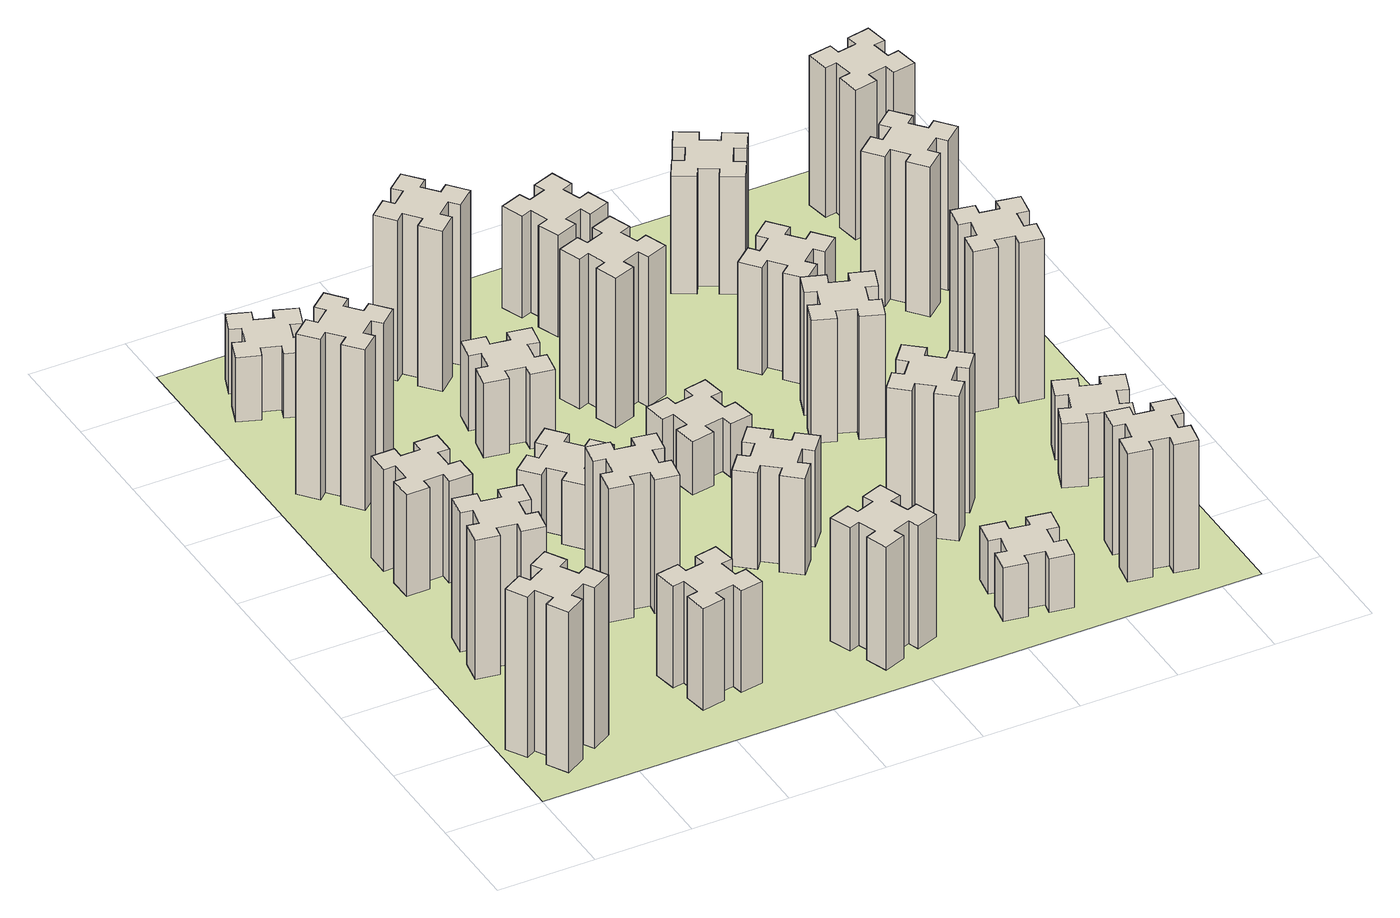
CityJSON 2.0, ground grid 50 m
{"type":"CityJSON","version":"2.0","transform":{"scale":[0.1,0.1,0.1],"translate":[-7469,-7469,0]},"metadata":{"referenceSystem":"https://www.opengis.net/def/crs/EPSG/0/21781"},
"CityObjects":{
"building1":{"type":"Building","attributes":{"class":"1000","function":"1000","usage":"1000","yearOfConstruction":2016,"roofType":"1000","measuredHeight":90,"storeysAboveGround":30,"storeysBelowGround":0},"geometry":[{"type":"Solid","lod":"1","boundaries":[[[[0,1,2,3,4,5,6,7,8,9,10,11,12,13,14,15,16,17,18,19]],[[17,16,20,21]],[[16,15,22,20]],[[15,14,23,22]],[[14,13,24,23]],[[13,12,25,24]],[[12,11,26,25]],[[11,10,27,26]],[[10,9,28,27]],[[9,8,29,28]],[[8,7,30,29]],[[7,6,31,30]],[[6,5,32,31]],[[5,4,33,32]],[[4,3,34,33]],[[3,2,35,34]],[[2,1,36,35]],[[1,0,37,36]],[[0,19,38,37]],[[19,18,39,38]],[[18,17,21,39]],[[24,25,26,27,28,29,30,31,32,33,34,35,36,37,38,39,21,20,22,23]]]]}]},
"building2":{"type":"Building","attributes":{"class":"1000","function":"1000","usage":"1000","yearOfConstruction":2016,"roofType":"1000","measuredHeight":78,"storeysAboveGround":30,"storeysBelowGround":0},"geometry":[{"type":"Solid","lod":"1","boundaries":[[[[40,41,42,43,44,45,46,47,48,49,50,51,52,53,54,55,56,57,58,59]],[[57,56,60,61]],[[56,55,62,60]],[[55,54,63,62]],[[54,53,64,63]],[[53,52,65,64]],[[52,51,66,65]],[[51,50,67,66]],[[50,49,68,67]],[[49,48,69,68]],[[48,47,70,69]],[[47,46,71,70]],[[46,45,72,71]],[[45,44,73,72]],[[44,43,74,73]],[[43,42,75,74]],[[42,41,76,75]],[[41,40,77,76]],[[40,59,78,77]],[[59,58,79,78]],[[58,57,61,79]],[[64,65,66,67,68,69,70,71,72,73,74,75,76,77,78,79,61,60,62,63]]]]}]},
"building3":{"type":"Building","attributes":{"class":"1000","function":"1000","usage":"1000","yearOfConstruction":2016,"roofType":"1000","measuredHeight":57,"storeysAboveGround":30,"storeysBelowGround":0},"geometry":[{"type":"Solid","lod":"1","boundaries":[[[[80,81,82,83,84,85,86,87,88,89,90,91,92,93,94,95,96,97,98,99]],[[97,96,100,101]],[[96,95,102,100]],[[95,94,103,102]],[[94,93,104,103]],[[93,92,105,104]],[[92,91,106,105]],[[91,90,107,106]],[[90,89,108,107]],[[89,88,109,108]],[[88,87,110,109]],[[87,86,111,110]],[[86,85,112,111]],[[85,84,113,112]],[[84,83,114,113]],[[83,82,115,114]],[[82,81,116,115]],[[81,80,117,116]],[[80,99,118,117]],[[99,98,119,118]],[[98,97,101,119]],[[104,105,106,107,108,109,110,111,112,113,114,115,116,117,118,119,101,100,102,103]]]]}]},
"building4":{"type":"Building","attributes":{"class":"1000","function":"1000","usage":"1000","yearOfConstruction":2016,"roofType":"1000","measuredHeight":90,"storeysAboveGround":30,"storeysBelowGround":0},"geometry":[{"type":"Solid","lod":"1","boundaries":[[[[120,121,122,123,124,125,126,127,128,129,130,131,132,133,134,135,136,137,138,139]],[[137,136,140,141]],[[136,135,142,140]],[[135,134,143,142]],[[134,133,144,143]],[[133,132,145,144]],[[132,131,146,145]],[[131,130,147,146]],[[130,129,148,147]],[[129,128,149,148]],[[128,127,150,149]],[[127,126,151,150]],[[126,125,152,151]],[[125,124,153,152]],[[124,123,154,153]],[[123,122,155,154]],[[122,121,156,155]],[[121,120,157,156]],[[120,139,158,157]],[[139,138,159,158]],[[138,137,141,159]],[[144,145,146,147,148,149,150,151,152,153,154,155,156,157,158,159,141,140,142,143]]]]}]},
"building5":{"type":"Building","attributes":{"class":"1000","function":"1000","usage":"1000","yearOfConstruction":2016,"roofType":"1000","measuredHeight":57,"storeysAboveGround":30,"storeysBelowGround":0},"geometry":[{"type":"Solid","lod":"1","boundaries":[[[[160,161,162,163,164,165,166,167,168,169,170,171,172,173,174,175,176,177,178,179]],[[177,176,180,181]],[[176,175,182,180]],[[175,174,183,182]],[[174,173,184,183]],[[173,172,185,184]],[[172,171,186,185]],[[171,170,187,186]],[[170,169,188,187]],[[169,168,189,188]],[[168,167,190,189]],[[167,166,191,190]],[[166,165,192,191]],[[165,164,193,192]],[[164,163,194,193]],[[163,162,195,194]],[[162,161,196,195]],[[161,160,197,196]],[[160,179,198,197]],[[179,178,199,198]],[[178,177,181,199]],[[184,185,186,187,188,189,190,191,192,193,194,195,196,197,198,199,181,180,182,183]]]]}]},
"building6":{"type":"Building","attributes":{"class":"1000","function":"1000","usage":"1000","yearOfConstruction":2016,"roofType":"1000","measuredHeight":36,"storeysAboveGround":30,"storeysBelowGround":0},"geometry":[{"type":"Solid","lod":"1","boundaries":[[[[200,201,202,203,204,205,206,207,208,209,210,211,212,213,214,215,216,217,218,219]],[[217,216,220,221]],[[216,215,222,220]],[[215,214,223,222]],[[214,213,224,223]],[[213,212,225,224]],[[212,211,226,225]],[[211,210,227,226]],[[210,209,228,227]],[[209,208,229,228]],[[208,207,230,229]],[[207,206,231,230]],[[206,205,232,231]],[[205,204,233,232]],[[204,203,234,233]],[[203,202,235,234]],[[202,201,236,235]],[[201,200,237,236]],[[200,219,238,237]],[[219,218,239,238]],[[218,217,221,239]],[[224,225,226,227,228,229,230,231,232,233,234,235,236,237,238,239,221,220,222,223]]]]}]},
"building7":{"type":"Building","attributes":{"class":"1000","function":"1000","usage":"1000","yearOfConstruction":2016,"roofType":"1000","measuredHeight":75,"storeysAboveGround":30,"storeysBelowGround":0},"geometry":[{"type":"Solid","lod":"1","boundaries":[[[[240,241,242,243,244,245,246,247,248,249,250,251,252,253,254,255,256,257,258,259]],[[257,256,260,261]],[[256,255,262,260]],[[255,254,263,262]],[[254,253,264,263]],[[253,252,265,264]],[[252,251,266,265]],[[251,250,267,266]],[[250,249,268,267]],[[249,248,269,268]],[[248,247,270,269]],[[247,246,271,270]],[[246,245,272,271]],[[245,244,273,272]],[[244,243,274,273]],[[243,242,275,274]],[[242,241,276,275]],[[241,240,277,276]],[[240,259,278,277]],[[259,258,279,278]],[[258,257,261,279]],[[264,265,266,267,268,269,270,271,272,273,274,275,276,277,278,279,261,260,262,263]]]]}]},
"building8":{"type":"Building","attributes":{"class":"1000","function":"1000","usage":"1000","yearOfConstruction":2016,"roofType":"1000","measuredHeight":36,"storeysAboveGround":30,"storeysBelowGround":0},"geometry":[{"type":"Solid","lod":"1","boundaries":[[[[280,281,282,283,284,285,286,287,288,289,290,291,292,293,294,295,296,297,298,299]],[[297,296,300,301]],[[296,295,302,300]],[[295,294,303,302]],[[294,293,304,303]],[[293,292,305,304]],[[292,291,306,305]],[[291,290,307,306]],[[290,289,308,307]],[[289,288,309,308]],[[288,287,310,309]],[[287,286,311,310]],[[286,285,312,311]],[[285,284,313,312]],[[284,283,314,313]],[[283,282,315,314]],[[282,281,316,315]],[[281,280,317,316]],[[280,299,318,317]],[[299,298,319,318]],[[298,297,301,319]],[[304,305,306,307,308,309,310,311,312,313,314,315,316,317,318,319,301,300,302,303]]]]}]},
"building9":{"type":"Building","attributes":{"class":"1000","function":"1000","usage":"1000","yearOfConstruction":2016,"roofType":"1000","measuredHeight":42,"storeysAboveGround":30,"storeysBelowGround":0},"geometry":[{"type":"Solid","lod":"1","boundaries":[[[[320,321,322,323,324,325,326,327,328,329,330,331,332,333,334,335,336,337,338,339]],[[337,336,340,341]],[[336,335,342,340]],[[335,334,343,342]],[[334,333,344,343]],[[333,332,345,344]],[[332,331,346,345]],[[331,330,347,346]],[[330,329,348,347]],[[329,328,349,348]],[[328,327,350,349]],[[327,326,351,350]],[[326,325,352,351]],[[325,324,353,352]],[[324,323,354,353]],[[323,322,355,354]],[[322,321,356,355]],[[321,320,357,356]],[[320,339,358,357]],[[339,338,359,358]],[[338,337,341,359]],[[344,345,346,347,348,349,350,351,352,353,354,355,356,357,358,359,341,340,342,343]]]]}]},
"building10":{"type":"Building","attributes":{"class":"1000","function":"1000","usage":"1000","yearOfConstruction":2016,"roofType":"1000","measuredHeight":69,"storeysAboveGround":30,"storeysBelowGround":0},"geometry":[{"type":"Solid","lod":"1","boundaries":[[[[360,361,362,363,364,365,366,367,368,369,370,371,372,373,374,375,376,377,378,379]],[[377,376,380,381]],[[376,375,382,380]],[[375,374,383,382]],[[374,373,384,383]],[[373,372,385,384]],[[372,371,386,385]],[[371,370,387,386]],[[370,369,388,387]],[[369,368,389,388]],[[368,367,390,389]],[[367,366,391,390]],[[366,365,392,391]],[[365,364,393,392]],[[364,363,394,393]],[[363,362,395,394]],[[362,361,396,395]],[[361,360,397,396]],[[360,379,398,397]],[[379,378,399,398]],[[378,377,381,399]],[[384,385,386,387,388,389,390,391,392,393,394,395,396,397,398,399,381,380,382,383]]]]}]},
"building11":{"type":"Building","attributes":{"class":"1000","function":"1000","usage":"1000","yearOfConstruction":2016,"roofType":"1000","measuredHeight":90,"storeysAboveGround":30,"storeysBelowGround":0},"geometry":[{"type":"Solid","lod":"1","boundaries":[[[[400,401,402,403,404,405,406,407,408,409,410,411,412,413,414,415,416,417,418,419]],[[417,416,420,421]],[[416,415,422,420]],[[415,414,423,422]],[[414,413,424,423]],[[413,412,425,424]],[[412,411,426,425]],[[411,410,427,426]],[[410,409,428,427]],[[409,408,429,428]],[[408,407,430,429]],[[407,406,431,430]],[[406,405,432,431]],[[405,404,433,432]],[[404,403,434,433]],[[403,402,435,434]],[[402,401,436,435]],[[401,400,437,436]],[[400,419,438,437]],[[419,418,439,438]],[[418,417,421,439]],[[424,425,426,427,428,429,430,431,432,433,434,435,436,437,438,439,421,420,422,423]]]]}]},
"building12":{"type":"Building","attributes":{"class":"1000","function":"1000","usage":"1000","yearOfConstruction":2016,"roofType":"1000","measuredHeight":54,"storeysAboveGround":30,"storeysBelowGround":0},"geometry":[{"type":"Solid","lod":"1","boundaries":[[[[440,441,442,443,444,445,446,447,448,449,450,451,452,453,454,455,456,457,458,459]],[[457,456,460,461]],[[456,455,462,460]],[[455,454,463,462]],[[454,453,464,463]],[[453,452,465,464]],[[452,451,466,465]],[[451,450,467,466]],[[450,449,468,467]],[[449,448,469,468]],[[448,447,470,469]],[[447,446,471,470]],[[446,445,472,471]],[[445,444,473,472]],[[444,443,474,473]],[[443,442,475,474]],[[442,441,476,475]],[[441,440,477,476]],[[440,459,478,477]],[[459,458,479,478]],[[458,457,461,479]],[[464,465,466,467,468,469,470,471,472,473,474,475,476,477,478,479,461,460,462,463]]]]}]},
"building13":{"type":"Building","attributes":{"class":"1000","function":"1000","usage":"1000","yearOfConstruction":2016,"roofType":"1000","measuredHeight":30,"storeysAboveGround":30,"storeysBelowGround":0},"geometry":[{"type":"Solid","lod":"1","boundaries":[[[[480,481,482,483,484,485,486,487,488,489,490,491,492,493,494,495,496,497,498,499]],[[497,496,500,501]],[[496,495,502,500]],[[495,494,503,502]],[[494,493,504,503]],[[493,492,505,504]],[[492,491,506,505]],[[491,490,507,506]],[[490,489,508,507]],[[489,488,509,508]],[[488,487,510,509]],[[487,486,511,510]],[[486,485,512,511]],[[485,484,513,512]],[[484,483,514,513]],[[483,482,515,514]],[[482,481,516,515]],[[481,480,517,516]],[[480,499,518,517]],[[499,498,519,518]],[[498,497,501,519]],[[504,505,506,507,508,509,510,511,512,513,514,515,516,517,518,519,501,500,502,503]]]]}]},
"building14":{"type":"Building","attributes":{"class":"1000","function":"1000","usage":"1000","yearOfConstruction":2016,"roofType":"1000","measuredHeight":84,"storeysAboveGround":30,"storeysBelowGround":0},"geometry":[{"type":"Solid","lod":"1","boundaries":[[[[520,521,522,523,524,525,526,527,528,529,530,531,532,533,534,535,536,537,538,539]],[[537,536,540,541]],[[536,535,542,540]],[[535,534,543,542]],[[534,533,544,543]],[[533,532,545,544]],[[532,531,546,545]],[[531,530,547,546]],[[530,529,548,547]],[[529,528,549,548]],[[528,527,550,549]],[[527,526,551,550]],[[526,525,552,551]],[[525,524,553,552]],[[524,523,554,553]],[[523,522,555,554]],[[522,521,556,555]],[[521,520,557,556]],[[520,539,558,557]],[[539,538,559,558]],[[538,537,541,559]],[[544,545,546,547,548,549,550,551,552,553,554,555,556,557,558,559,541,540,542,543]]]]}]},
"building15":{"type":"Building","attributes":{"class":"1000","function":"1000","usage":"1000","yearOfConstruction":2016,"roofType":"1000","measuredHeight":30,"storeysAboveGround":30,"storeysBelowGround":0},"geometry":[{"type":"Solid","lod":"1","boundaries":[[[[560,561,562,563,564,565,566,567,568,569,570,571,572,573,574,575,576,577,578,579]],[[577,576,580,581]],[[576,575,582,580]],[[575,574,583,582]],[[574,573,584,583]],[[573,572,585,584]],[[572,571,586,585]],[[571,570,587,586]],[[570,569,588,587]],[[569,568,589,588]],[[568,567,590,589]],[[567,566,591,590]],[[566,565,592,591]],[[565,564,593,592]],[[564,563,594,593]],[[563,562,595,594]],[[562,561,596,595]],[[561,560,597,596]],[[560,579,598,597]],[[579,578,599,598]],[[578,577,581,599]],[[584,585,586,587,588,589,590,591,592,593,594,595,596,597,598,599,581,580,582,583]]]]}]},
"building16":{"type":"Building","attributes":{"class":"1000","function":"1000","usage":"1000","yearOfConstruction":2016,"roofType":"1000","measuredHeight":57,"storeysAboveGround":30,"storeysBelowGround":0},"geometry":[{"type":"Solid","lod":"1","boundaries":[[[[600,601,602,603,604,605,606,607,608,609,610,611,612,613,614,615,616,617,618,619]],[[617,616,620,621]],[[616,615,622,620]],[[615,614,623,622]],[[614,613,624,623]],[[613,612,625,624]],[[612,611,626,625]],[[611,610,627,626]],[[610,609,628,627]],[[609,608,629,628]],[[608,607,630,629]],[[607,606,631,630]],[[606,605,632,631]],[[605,604,633,632]],[[604,603,634,633]],[[603,602,635,634]],[[602,601,636,635]],[[601,600,637,636]],[[600,619,638,637]],[[619,618,639,638]],[[618,617,621,639]],[[624,625,626,627,628,629,630,631,632,633,634,635,636,637,638,639,621,620,622,623]]]]}]},
"building17":{"type":"Building","attributes":{"class":"1000","function":"1000","usage":"1000","yearOfConstruction":2016,"roofType":"1000","measuredHeight":81,"storeysAboveGround":30,"storeysBelowGround":0},"geometry":[{"type":"Solid","lod":"1","boundaries":[[[[640,641,642,643,644,645,646,647,648,649,650,651,652,653,654,655,656,657,658,659]],[[657,656,660,661]],[[656,655,662,660]],[[655,654,663,662]],[[654,653,664,663]],[[653,652,665,664]],[[652,651,666,665]],[[651,650,667,666]],[[650,649,668,667]],[[649,648,669,668]],[[648,647,670,669]],[[647,646,671,670]],[[646,645,672,671]],[[645,644,673,672]],[[644,643,674,673]],[[643,642,675,674]],[[642,641,676,675]],[[641,640,677,676]],[[640,659,678,677]],[[659,658,679,678]],[[658,657,661,679]],[[664,665,666,667,668,669,670,671,672,673,674,675,676,677,678,679,661,660,662,663]]]]}]},
"building18":{"type":"Building","attributes":{"class":"1000","function":"1000","usage":"1000","yearOfConstruction":2016,"roofType":"1000","measuredHeight":69,"storeysAboveGround":30,"storeysBelowGround":0},"geometry":[{"type":"Solid","lod":"1","boundaries":[[[[680,681,682,683,684,685,686,687,688,689,690,691,692,693,694,695,696,697,698,699]],[[697,696,700,701]],[[696,695,702,700]],[[695,694,703,702]],[[694,693,704,703]],[[693,692,705,704]],[[692,691,706,705]],[[691,690,707,706]],[[690,689,708,707]],[[689,688,709,708]],[[688,687,710,709]],[[687,686,711,710]],[[686,685,712,711]],[[685,684,713,712]],[[684,683,714,713]],[[683,682,715,714]],[[682,681,716,715]],[[681,680,717,716]],[[680,699,718,717]],[[699,698,719,718]],[[698,697,701,719]],[[704,705,706,707,708,709,710,711,712,713,714,715,716,717,718,719,701,700,702,703]]]]}]},
"building19":{"type":"Building","attributes":{"class":"1000","function":"1000","usage":"1000","yearOfConstruction":2016,"roofType":"1000","measuredHeight":60,"storeysAboveGround":30,"storeysBelowGround":0},"geometry":[{"type":"Solid","lod":"1","boundaries":[[[[720,721,722,723,724,725,726,727,728,729,730,731,732,733,734,735,736,737,738,739]],[[737,736,740,741]],[[736,735,742,740]],[[735,734,743,742]],[[734,733,744,743]],[[733,732,745,744]],[[732,731,746,745]],[[731,730,747,746]],[[730,729,748,747]],[[729,728,749,748]],[[728,727,750,749]],[[727,726,751,750]],[[726,725,752,751]],[[725,724,753,752]],[[724,723,754,753]],[[723,722,755,754]],[[722,721,756,755]],[[721,720,757,756]],[[720,739,758,757]],[[739,738,759,758]],[[738,737,741,759]],[[744,745,746,747,748,749,750,751,752,753,754,755,756,757,758,759,741,740,742,743]]]]}]},
"building20":{"type":"Building","attributes":{"class":"1000","function":"1000","usage":"1000","yearOfConstruction":2016,"roofType":"1000","measuredHeight":72,"storeysAboveGround":30,"storeysBelowGround":0},"geometry":[{"type":"Solid","lod":"1","boundaries":[[[[760,761,762,763,764,765,766,767,768,769,770,771,772,773,774,775,776,777,778,779]],[[777,776,780,781]],[[776,775,782,780]],[[775,774,783,782]],[[774,773,784,783]],[[773,772,785,784]],[[772,771,786,785]],[[771,770,787,786]],[[770,769,788,787]],[[769,768,789,788]],[[768,767,790,789]],[[767,766,791,790]],[[766,765,792,791]],[[765,764,793,792]],[[764,763,794,793]],[[763,762,795,794]],[[762,761,796,795]],[[761,760,797,796]],[[760,779,798,797]],[[779,778,799,798]],[[778,777,781,799]],[[784,785,786,787,788,789,790,791,792,793,794,795,796,797,798,799,781,780,782,783]]]]}]},
"building21":{"type":"Building","attributes":{"class":"1000","function":"1000","usage":"1000","yearOfConstruction":2016,"roofType":"1000","measuredHeight":66,"storeysAboveGround":30,"storeysBelowGround":0},"geometry":[{"type":"Solid","lod":"1","boundaries":[[[[800,801,802,803,804,805,806,807,808,809,810,811,812,813,814,815,816,817,818,819]],[[817,816,820,821]],[[816,815,822,820]],[[815,814,823,822]],[[814,813,824,823]],[[813,812,825,824]],[[812,811,826,825]],[[811,810,827,826]],[[810,809,828,827]],[[809,808,829,828]],[[808,807,830,829]],[[807,806,831,830]],[[806,805,832,831]],[[805,804,833,832]],[[804,803,834,833]],[[803,802,835,834]],[[802,801,836,835]],[[801,800,837,836]],[[800,819,838,837]],[[819,818,839,838]],[[818,817,821,839]],[[824,825,826,827,828,829,830,831,832,833,834,835,836,837,838,839,821,820,822,823]]]]}]},
"building22":{"type":"Building","attributes":{"class":"1000","function":"1000","usage":"1000","yearOfConstruction":2016,"roofType":"1000","measuredHeight":36,"storeysAboveGround":30,"storeysBelowGround":0},"geometry":[{"type":"Solid","lod":"1","boundaries":[[[[840,841,842,843,844,845,846,847,848,849,850,851,852,853,854,855,856,857,858,859]],[[857,856,860,861]],[[856,855,862,860]],[[855,854,863,862]],[[854,853,864,863]],[[853,852,865,864]],[[852,851,866,865]],[[851,850,867,866]],[[850,849,868,867]],[[849,848,869,868]],[[848,847,870,869]],[[847,846,871,870]],[[846,845,872,871]],[[845,844,873,872]],[[844,843,874,873]],[[843,842,875,874]],[[842,841,876,875]],[[841,840,877,876]],[[840,859,878,877]],[[859,858,879,878]],[[858,857,861,879]],[[864,865,866,867,868,869,870,871,872,873,874,875,876,877,878,879,861,860,862,863]]]]}]},
"building23":{"type":"Building","attributes":{"class":"1000","function":"1000","usage":"1000","yearOfConstruction":2016,"roofType":"1000","measuredHeight":90,"storeysAboveGround":30,"storeysBelowGround":0},"geometry":[{"type":"Solid","lod":"1","boundaries":[[[[880,881,882,883,884,885,886,887,888,889,890,891,892,893,894,895,896,897,898,899]],[[897,896,900,901]],[[896,895,902,900]],[[895,894,903,902]],[[894,893,904,903]],[[893,892,905,904]],[[892,891,906,905]],[[891,890,907,906]],[[890,889,908,907]],[[889,888,909,908]],[[888,887,910,909]],[[887,886,911,910]],[[886,885,912,911]],[[885,884,913,912]],[[884,883,914,913]],[[883,882,915,914]],[[882,881,916,915]],[[881,880,917,916]],[[880,899,918,917]],[[899,898,919,918]],[[898,897,901,919]],[[904,905,906,907,908,909,910,911,912,913,914,915,916,917,918,919,901,900,902,903]]]]}]},
"building24":{"type":"Building","attributes":{"class":"1000","function":"1000","usage":"1000","yearOfConstruction":2016,"roofType":"1000","measuredHeight":84,"storeysAboveGround":30,"storeysBelowGround":0},"geometry":[{"type":"Solid","lod":"1","boundaries":[[[[920,921,922,923,924,925,926,927,928,929,930,931,932,933,934,935,936,937,938,939]],[[937,936,940,941]],[[936,935,942,940]],[[935,934,943,942]],[[934,933,944,943]],[[933,932,945,944]],[[932,931,946,945]],[[931,930,947,946]],[[930,929,948,947]],[[929,928,949,948]],[[928,927,950,949]],[[927,926,951,950]],[[926,925,952,951]],[[925,924,953,952]],[[924,923,954,953]],[[923,922,955,954]],[[922,921,956,955]],[[921,920,957,956]],[[920,939,958,957]],[[939,938,959,958]],[[938,937,941,959]],[[944,945,946,947,948,949,950,951,952,953,954,955,956,957,958,959,941,940,942,943]]]]}]},
"building25":{"type":"Building","attributes":{"class":"1000","function":"1000","usage":"1000","yearOfConstruction":2016,"roofType":"1000","measuredHeight":84,"storeysAboveGround":30,"storeysBelowGround":0},"geometry":[{"type":"Solid","lod":"1","boundaries":[[[[960,961,962,963,964,965,966,967,968,969,970,971,972,973,974,975,976,977,978,979]],[[977,976,980,981]],[[976,975,982,980]],[[975,974,983,982]],[[974,973,984,983]],[[973,972,985,984]],[[972,971,986,985]],[[971,970,987,986]],[[970,969,988,987]],[[969,968,989,988]],[[968,967,990,989]],[[967,966,991,990]],[[966,965,992,991]],[[965,964,993,992]],[[964,963,994,993]],[[963,962,995,994]],[[962,961,996,995]],[[961,960,997,996]],[[960,979,998,997]],[[979,978,999,998]],[[978,977,981,999]],[[984,985,986,987,988,989,990,991,992,993,994,995,996,997,998,999,981,980,982,983]]]]}]},
"landuse1":{"type":"LandUse","attributes":{"name":"plot1","function":"1010"},"geometry":[{"type":"MultiSurface","lod":"1","boundaries":[[[1000,1001,1002,1003]]]}]}
},
"vertices":[
[155,364,0],[205,277,0],[153,247,0],[213,143,0],[317,203,0],[287,255,0],[374,305,0],[404,253,0],[508,313,0],[448,417,0],[396,387,0],[346,474,0],[398,504,0],[338,608,0],[234,548,0],[264,496,0],[177,446,0],[147,498,0],[43,438,0],[103,334,0],[177,446,900],[147,498,900],[264,496,900],[234,548,900],[338,608,900],[398,504,900],[346,474,900],[396,387,900],[448,417,900],[508,313,900],[404,253,900],[374,305,900],[287,255,900],[317,203,900],[213,143,900],[153,247,900],[205,277,900],[155,364,900],[103,334,900],[43,438,900],
[307,1016,0],[405,998,0],[395,939,0],[513,918,0],[534,1037,0],[475,1047,0],[492,1145,0],[551,1135,0],[572,1253,0],[454,1274,0],[444,1215,0],[345,1232,0],[356,1291,0],[237,1312,0],[217,1194,0],[276,1184,0],[258,1085,0],[199,1096,0],[178,977,0],[297,957,0],[258,1085,780],[199,1096,780],[276,1184,780],[217,1194,780],[237,1312,780],[356,1291,780],[345,1232,780],[444,1215,780],[454,1274,780],[572,1253,780],[551,1135,780],[492,1145,780],[475,1047,780],[534,1037,780],[513,918,780],[395,939,780],[405,998,780],[307,1016,780],[297,957,780],[178,977,780],
[425,1965,0],[325,1965,0],[325,2025,0],[205,2025,0],[205,1905,0],[265,1905,0],[265,1805,0],[205,1805,0],[205,1685,0],[325,1685,0],[325,1745,0],[425,1745,0],[425,1685,0],[545,1685,0],[545,1805,0],[485,1805,0],[485,1905,0],[545,1905,0],[545,2025,0],[425,2025,0],[485,1905,570],[545,1905,570],[485,1805,570],[545,1805,570],[545,1685,570],[425,1685,570],[425,1745,570],[325,1745,570],[325,1685,570],[205,1685,570],[205,1805,570],[265,1805,570],[265,1905,570],[205,1905,570],[205,2025,570],[325,2025,570],[325,1965,570],[425,1965,570],[425,2025,570],[545,2025,570],
[492,2628,0],[427,2704,0],[473,2743,0],[396,2835,0],[304,2758,0],[343,2712,0],[266,2647,0],[228,2693,0],[136,2616,0],[213,2524,0],[259,2563,0],[323,2486,0],[277,2448,0],[354,2356,0],[446,2433,0],[408,2479,0],[484,2543,0],[523,2497,0],[615,2574,0],[538,2666,0],[484,2543,900],[523,2497,900],[408,2479,900],[446,2433,900],[354,2356,900],[277,2448,900],[323,2486,900],[259,2563,900],[213,2524,900],[136,2616,900],[228,2693,900],[266,2647,900],[343,2712,900],[304,2758,900],[396,2835,900],[473,2743,900],[427,2704,900],[492,2628,900],[538,2666,900],[615,2574,900],
[1085,358,0],[1184,376,0],[1194,317,0],[1312,337,0],[1291,456,0],[1232,445,0],[1215,544,0],[1274,554,0],[1253,672,0],[1135,651,0],[1145,592,0],[1047,575,0],[1037,634,0],[918,613,0],[939,495,0],[998,505,0],[1016,407,0],[957,397,0],[977,278,0],[1096,299,0],[1016,407,570],[957,397,570],[998,505,570],[939,495,570],[918,613,570],[1037,634,570],[1047,575,570],[1145,592,570],[1135,651,570],[1253,672,570],[1274,554,570],[1215,544,570],[1232,445,570],[1291,456,570],[1312,337,570],[1194,317,570],[1184,376,570],[1085,358,570],[1096,299,570],[977,278,570],
[462,3251,0],[496,3345,0],[552,3324,0],[593,3437,0],[480,3478,0],[460,3422,0],[366,3456,0],[387,3512,0],[274,3553,0],[233,3440,0],[289,3420,0],[255,3326,0],[199,3347,0],[157,3234,0],[270,3193,0],[291,3249,0],[385,3215,0],[364,3159,0],[477,3117,0],[518,3230,0],[385,3215,360],[364,3159,360],[291,3249,360],[270,3193,360],[157,3234,360],[199,3347,360],[255,3326,360],[289,3420,360],[233,3440,360],[274,3553,360],[387,3512,360],[366,3456,360],[460,3422,360],[480,3478,360],[593,3437,360],[552,3324,360],[496,3345,360],[462,3251,360],[518,3230,360],[477,3117,360],
[1047,1116,0],[1145,1098,0],[1135,1039,0],[1253,1018,0],[1274,1137,0],[1215,1147,0],[1232,1245,0],[1291,1235,0],[1312,1353,0],[1194,1374,0],[1184,1315,0],[1085,1332,0],[1096,1391,0],[977,1412,0],[957,1294,0],[1016,1284,0],[998,1185,0],[939,1196,0],[918,1077,0],[1037,1057,0],[998,1185,750],[939,1196,750],[1016,1284,750],[957,1294,750],[977,1412,750],[1096,1391,750],[1085,1332,750],[1184,1315,750],[1194,1374,750],[1312,1353,750],[1291,1235,750],[1232,1245,750],[1215,1147,750],[1274,1137,750],[1253,1018,750],[1135,1039,750],[1145,1098,750],[1047,1116,750],[1037,1057,750],[918,1077,750],
[1083,1972,0],[1006,1907,0],[968,1953,0],[876,1876,0],[953,1784,0],[999,1823,0],[1063,1746,0],[1017,1708,0],[1094,1616,0],[1186,1693,0],[1148,1739,0],[1224,1803,0],[1263,1757,0],[1355,1834,0],[1278,1926,0],[1232,1888,0],[1167,1964,0],[1213,2003,0],[1136,2095,0],[1044,2018,0],[1167,1964,360],[1213,2003,360],[1232,1888,360],[1278,1926,360],[1355,1834,360],[1263,1757,360],[1224,1803,360],[1148,1739,360],[1186,1693,360],[1094,1616,360],[1017,1708,360],[1063,1746,360],[999,1823,360],[953,1784,360],[876,1876,360],[968,1953,360],[1006,1907,360],[1083,1972,360],[1044,2018,360],[1136,2095,360],
[1315,2527,0],[1332,2625,0],[1391,2615,0],[1412,2733,0],[1294,2754,0],[1284,2695,0],[1185,2712,0],[1196,2771,0],[1077,2792,0],[1057,2674,0],[1116,2664,0],[1098,2565,0],[1039,2576,0],[1018,2457,0],[1137,2437,0],[1147,2496,0],[1245,2478,0],[1235,2419,0],[1353,2398,0],[1374,2517,0],[1245,2478,420],[1235,2419,420],[1147,2496,420],[1137,2437,420],[1018,2457,420],[1039,2576,420],[1098,2565,420],[1116,2664,420],[1057,2674,420],[1077,2792,420],[1196,2771,420],[1185,2712,420],[1284,2695,420],[1294,2754,420],[1412,2733,420],[1391,2615,420],[1332,2625,420],[1315,2527,420],[1374,2517,420],[1353,2398,420],
[1965,496,0],[1871,462,0],[1850,518,0],[1737,477,0],[1779,364,0],[1835,385,0],[1869,291,0],[1813,270,0],[1854,157,0],[1967,199,0],[1946,255,0],[2040,289,0],[2060,233,0],[2173,274,0],[2132,387,0],[2076,366,0],[2042,460,0],[2098,480,0],[2057,593,0],[1944,552,0],[2042,460,690],[2098,480,690],[2076,366,690],[2132,387,690],[2173,274,690],[2060,233,690],[2040,289,690],[1946,255,690],[1967,199,690],[1854,157,690],[1813,270,690],[1869,291,690],[1835,385,690],[1779,364,690],[1737,477,690],[1850,518,690],[1871,462,690],[1965,496,690],[1944,552,690],[2057,593,690],
[999,3203,0],[1063,3126,0],[1017,3088,0],[1094,2996,0],[1186,3073,0],[1148,3119,0],[1224,3183,0],[1263,3137,0],[1355,3214,0],[1278,3306,0],[1232,3268,0],[1167,3344,0],[1213,3383,0],[1136,3475,0],[1044,3398,0],[1083,3352,0],[1006,3287,0],[968,3333,0],[876,3256,0],[953,3164,0],[1006,3287,900],[968,3333,900],[1083,3352,900],[1044,3398,900],[1136,3475,900],[1213,3383,900],[1167,3344,900],[1232,3268,900],[1278,3306,900],[1355,3214,900],[1263,3137,900],[1224,3183,900],[1148,3119,900],[1186,3073,900],[1094,2996,900],[1017,3088,900],[1063,3126,900],[999,3203,900],[953,3164,900],[876,3256,900],
[1746,1163,0],[1823,1099,0],[1784,1053,0],[1876,976,0],[1953,1068,0],[1907,1106,0],[1972,1183,0],[2018,1144,0],[2095,1236,0],[2003,1313,0],[1964,1267,0],[1888,1332,0],[1926,1378,0],[1834,1455,0],[1757,1363,0],[1803,1324,0],[1739,1248,0],[1693,1286,0],[1616,1194,0],[1708,1117,0],[1739,1248,540],[1693,1286,540],[1803,1324,540],[1757,1363,540],[1834,1455,540],[1926,1378,540],[1888,1332,540],[1964,1267,540],[2003,1313,540],[2095,1236,540],[2018,1144,540],[1972,1183,540],[1907,1106,540],[1953,1068,540],[1876,976,540],[1784,1053,540],[1823,1099,540],[1746,1163,540],[1708,1117,540],[1616,1194,540],
[1972,1925,0],[1955,2024,0],[2014,2034,0],[1993,2152,0],[1875,2131,0],[1885,2072,0],[1787,2055,0],[1777,2114,0],[1658,2093,0],[1679,1975,0],[1738,1985,0],[1756,1887,0],[1697,1877,0],[1717,1758,0],[1836,1779,0],[1825,1838,0],[1924,1856,0],[1934,1797,0],[2052,1817,0],[2031,1936,0],[1924,1856,300],[1934,1797,300],[1825,1838,300],[1836,1779,300],[1717,1758,300],[1697,1877,300],[1756,1887,300],[1738,1985,300],[1679,1975,300],[1658,2093,300],[1777,2114,300],[1787,2055,300],[1885,2072,300],[1875,2131,300],[1993,2152,300],[2014,2034,300],[1955,2024,300],[1972,1925,300],[2031,1936,300],[2052,1817,300],
[1876,2586,0],[1842,2680,0],[1898,2700,0],[1857,2813,0],[1744,2772,0],[1765,2716,0],[1671,2682,0],[1650,2738,0],[1537,2697,0],[1579,2584,0],[1635,2605,0],[1669,2511,0],[1613,2490,0],[1654,2377,0],[1767,2419,0],[1746,2475,0],[1840,2509,0],[1860,2453,0],[1973,2494,0],[1932,2607,0],[1840,2509,840],[1860,2453,840],[1746,2475,840],[1767,2419,840],[1654,2377,840],[1613,2490,840],[1669,2511,840],[1635,2605,840],[1579,2584,840],[1537,2697,840],[1650,2738,840],[1671,2682,840],[1765,2716,840],[1744,2772,840],[1857,2813,840],[1898,2700,840],[1842,2680,840],[1876,2586,840],[1932,2607,840],[1973,2494,840],
[2596,444,0],[2578,345,0],[2519,356,0],[2498,237,0],[2617,217,0],[2627,276,0],[2725,258,0],[2715,199,0],[2833,178,0],[2854,297,0],[2795,307,0],[2812,405,0],[2871,395,0],[2892,513,0],[2774,534,0],[2764,475,0],[2665,492,0],[2676,551,0],[2557,572,0],[2537,454,0],[2665,492,300],[2676,551,300],[2764,475,300],[2774,534,300],[2892,513,300],[2871,395,300],[2812,405,300],[2795,307,300],[2854,297,300],[2833,178,300],[2715,199,300],[2725,258,300],[2627,276,300],[2617,217,300],[2498,237,300],[2519,356,300],[2578,345,300],[2596,444,300],[2537,454,300],[2557,572,300],
[1846,3215,0],[1940,3249,0],[1960,3193,0],[2073,3234,0],[2032,3347,0],[1976,3326,0],[1942,3420,0],[1998,3440,0],[1957,3553,0],[1844,3512,0],[1865,3456,0],[1771,3422,0],[1750,3478,0],[1637,3437,0],[1679,3324,0],[1735,3345,0],[1769,3251,0],[1713,3230,0],[1754,3117,0],[1867,3159,0],[1769,3251,570],[1713,3230,570],[1735,3345,570],[1679,3324,570],[1637,3437,570],[1750,3478,570],[1771,3422,570],[1865,3456,570],[1844,3512,570],[1957,3553,570],[1998,3440,570],[1942,3420,570],[1976,3326,570],[2032,3347,570],[2073,3234,570],[1960,3193,570],[1940,3249,570],[1846,3215,570],[1867,3159,570],[1754,3117,570],
[2647,1006,0],[2712,1083,0],[2758,1044,0],[2835,1136,0],[2743,1213,0],[2704,1167,0],[2628,1232,0],[2666,1278,0],[2574,1355,0],[2497,1263,0],[2543,1224,0],[2479,1148,0],[2433,1186,0],[2356,1094,0],[2448,1017,0],[2486,1063,0],[2563,999,0],[2524,953,0],[2616,876,0],[2693,968,0],[2563,999,810],[2524,953,810],[2486,1063,810],[2448,1017,810],[2356,1094,810],[2433,1186,810],[2479,1148,810],[2543,1224,810],[2497,1263,810],[2574,1355,810],[2666,1278,810],[2628,1232,810],[2704,1167,810],[2743,1213,810],[2835,1136,810],[2758,1044,810],[2712,1083,810],[2647,1006,810],[2693,968,810],[2616,876,810],
[2682,1871,0],[2716,1965,0],[2772,1944,0],[2813,2057,0],[2700,2098,0],[2680,2042,0],[2586,2076,0],[2607,2132,0],[2494,2173,0],[2453,2060,0],[2509,2040,0],[2475,1946,0],[2419,1967,0],[2377,1854,0],[2490,1813,0],[2511,1869,0],[2605,1835,0],[2584,1779,0],[2697,1737,0],[2738,1850,0],[2605,1835,690],[2584,1779,690],[2511,1869,690],[2490,1813,690],[2377,1854,690],[2419,1967,690],[2475,1946,690],[2509,2040,690],[2453,2060,690],[2494,2173,690],[2607,2132,690],[2586,2076,690],[2680,2042,690],[2700,2098,690],[2813,2057,690],[2772,1944,690],[2716,1965,690],[2682,1871,690],[2738,1850,690],[2697,1737,690],
[2563,2612,0],[2486,2547,0],[2448,2593,0],[2356,2516,0],[2433,2424,0],[2479,2463,0],[2543,2386,0],[2497,2348,0],[2574,2256,0],[2666,2333,0],[2628,2379,0],[2704,2443,0],[2743,2397,0],[2835,2474,0],[2758,2566,0],[2712,2528,0],[2647,2604,0],[2693,2643,0],[2616,2735,0],[2524,2658,0],[2647,2604,600],[2693,2643,600],[2712,2528,600],[2758,2566,600],[2835,2474,600],[2743,2397,600],[2704,2443,600],[2628,2379,600],[2666,2333,600],[2574,2256,600],[2497,2348,600],[2543,2386,600],[2479,2463,600],[2433,2424,600],[2356,2516,600],[2448,2593,600],[2486,2547,600],[2563,2612,600],[2524,2658,600],[2616,2735,600],
[3435,307,0],[3452,405,0],[3511,395,0],[3532,513,0],[3414,534,0],[3404,475,0],[3305,492,0],[3316,551,0],[3197,572,0],[3177,454,0],[3236,444,0],[3218,345,0],[3159,356,0],[3138,237,0],[3257,217,0],[3267,276,0],[3365,258,0],[3355,199,0],[3473,178,0],[3494,297,0],[3365,258,720],[3355,199,720],[3267,276,720],[3257,217,720],[3138,237,720],[3159,356,720],[3218,345,720],[3236,444,720],[3177,454,720],[3197,572,720],[3316,551,720],[3305,492,720],[3404,475,720],[3414,534,720],[3532,513,720],[3511,395,720],[3452,405,720],[3435,307,720],[3494,297,720],[3473,178,720],
[2694,3306,0],[2607,3356,0],[2637,3408,0],[2533,3468,0],[2473,3364,0],[2525,3334,0],[2475,3247,0],[2423,3277,0],[2363,3173,0],[2467,3113,0],[2497,3165,0],[2584,3115,0],[2554,3063,0],[2658,3003,0],[2718,3107,0],[2666,3137,0],[2716,3224,0],[2768,3194,0],[2828,3298,0],[2724,3358,0],[2716,3224,660],[2768,3194,660],[2666,3137,660],[2718,3107,660],[2658,3003,660],[2554,3063,660],[2584,3115,660],[2497,3165,660],[2467,3113,660],[2363,3173,660],[2423,3277,660],[2475,3247,660],[2525,3334,660],[2473,3364,660],[2533,3468,660],[2637,3408,660],[2607,3356,660],[2694,3306,660],[2724,3358,660],[2828,3298,660],
[3351,1029,0],[3445,995,0],[3424,939,0],[3537,897,0],[3578,1010,0],[3522,1031,0],[3556,1125,0],[3612,1104,0],[3653,1217,0],[3540,1258,0],[3520,1202,0],[3426,1236,0],[3447,1292,0],[3334,1333,0],[3293,1220,0],[3349,1200,0],[3315,1106,0],[3259,1127,0],[3217,1014,0],[3330,973,0],[3315,1106,360],[3259,1127,360],[3349,1200,360],[3293,1220,360],[3334,1333,360],[3447,1292,360],[3426,1236,360],[3520,1202,360],[3540,1258,360],[3653,1217,360],[3612,1104,360],[3556,1125,360],[3522,1031,360],[3578,1010,360],[3537,897,360],[3424,939,360],[3445,995,360],[3351,1029,360],[3330,973,360],[3217,1014,360],
[3435,1787,0],[3452,1885,0],[3511,1875,0],[3532,1993,0],[3414,2014,0],[3404,1955,0],[3305,1972,0],[3316,2031,0],[3197,2052,0],[3177,1934,0],[3236,1924,0],[3218,1825,0],[3159,1836,0],[3138,1717,0],[3257,1697,0],[3267,1756,0],[3365,1738,0],[3355,1679,0],[3473,1658,0],[3494,1777,0],[3365,1738,900],[3355,1679,900],[3267,1756,900],[3257,1697,900],[3138,1717,900],[3159,1836,900],[3218,1825,900],[3236,1924,900],[3177,1934,900],[3197,2052,900],[3316,2031,900],[3305,1972,900],[3404,1955,900],[3414,2014,900],[3532,1993,900],[3511,1875,900],[3452,1885,900],[3435,1787,900],[3494,1777,900],[3473,1658,900],
[3452,2728,0],[3387,2804,0],[3433,2843,0],[3356,2935,0],[3264,2858,0],[3303,2812,0],[3226,2747,0],[3188,2793,0],[3096,2716,0],[3173,2624,0],[3219,2663,0],[3283,2586,0],[3237,2548,0],[3314,2456,0],[3406,2533,0],[3368,2579,0],[3444,2643,0],[3483,2597,0],[3575,2674,0],[3498,2766,0],[3444,2643,840],[3483,2597,840],[3368,2579,840],[3406,2533,840],[3314,2456,840],[3237,2548,840],[3283,2586,840],[3219,2663,840],[3173,2624,840],[3096,2716,840],[3188,2793,840],[3226,2747,840],[3303,2812,840],[3264,2858,840],[3356,2935,840],[3433,2843,840],[3387,2804,840],[3452,2728,840],[3498,2766,840],[3575,2674,840],
[3552,3305,0],[3535,3404,0],[3594,3414,0],[3573,3532,0],[3455,3511,0],[3465,3452,0],[3367,3435,0],[3357,3494,0],[3238,3473,0],[3259,3355,0],[3318,3365,0],[3336,3267,0],[3277,3257,0],[3297,3138,0],[3416,3159,0],[3405,3218,0],[3504,3236,0],[3514,3177,0],[3632,3197,0],[3611,3316,0],[3504,3236,840],[3514,3177,840],[3405,3218,840],[3416,3159,840],[3297,3138,840],[3277,3257,840],[3336,3267,840],[3318,3365,840],[3259,3355,840],[3238,3473,840],[3357,3494,840],[3367,3435,840],[3465,3452,840],[3455,3511,840],[3573,3532,840],[3594,3414,840],[3535,3404,840],[3552,3305,840],[3611,3316,840],[3632,3197,840],
[5,3705,0],[3705,3705,0],[3705,5,0],[5,5,0]
]}
